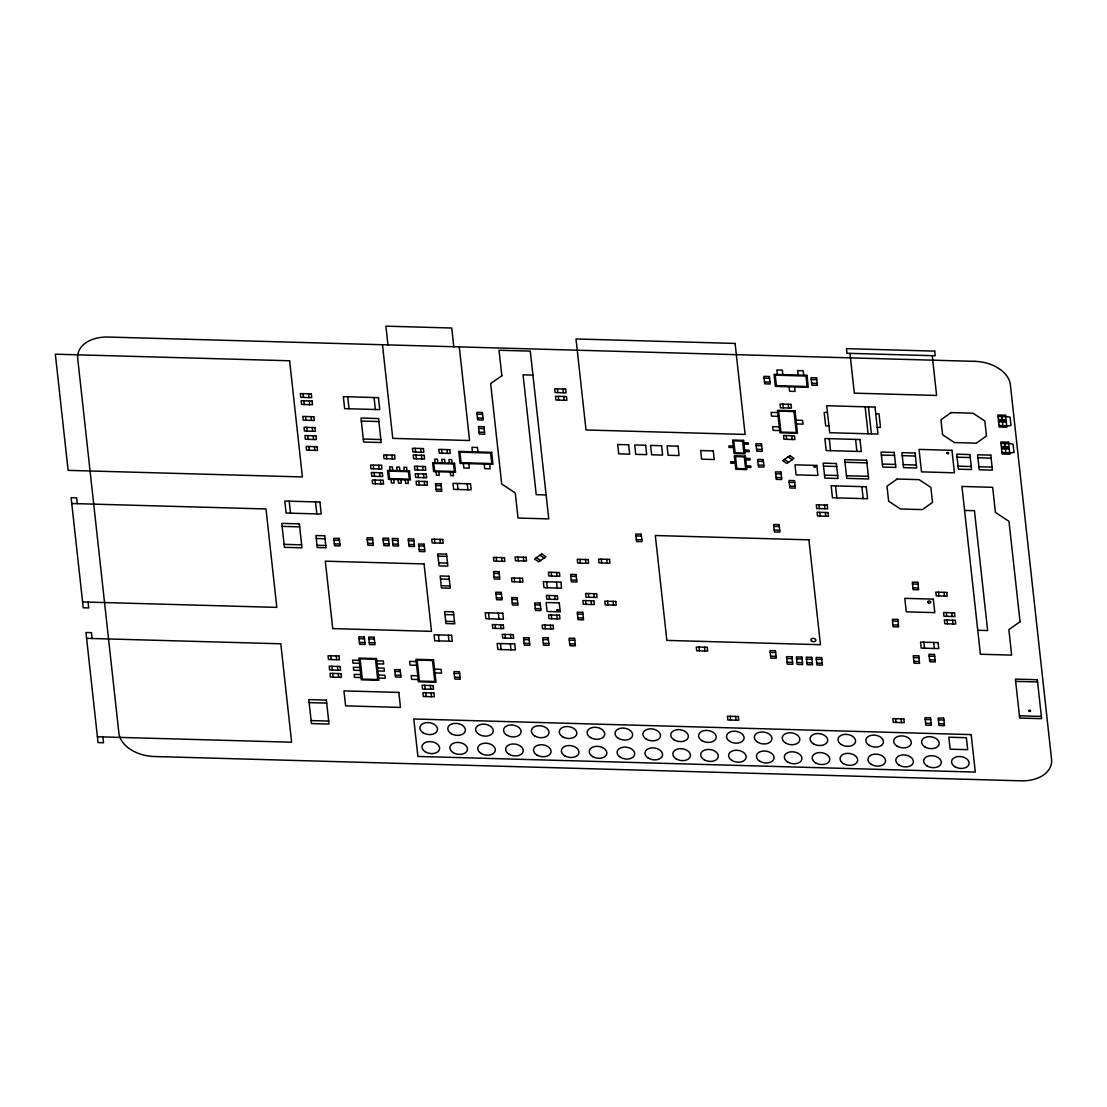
<?xml version="1.0" encoding="UTF-8"?>
<svg xmlns="http://www.w3.org/2000/svg" width="1107" height="1107" viewBox="0 0 1107 1107"><rect width="100%" height="100%" fill="white"/><g stroke="black" fill="none" stroke-linecap="round" stroke-linejoin="round"><path stroke-width="1.5" d="M1002.181 419.622L999.137 421.781L1005.723 421.961L1002.181 419.622L1001.932 417.381M1005.142 446.591L1002.098 448.75L1008.685 448.93L1005.142 446.591L1004.893 444.336M764.093 378.22L769.573 378.373M811.265 379.549L816.758 379.701M532.937 375.093L523.058 374.816L536.231 494.663L546.111 494.94M764.494 381.97L769.988 382.123M811.68 383.285L817.16 383.437M1005.654 416.357L1010.124 417.228L1011.023 425.475L1006.72 426.098M998.016 416.523L1005.696 416.73M827.469 412.482L824.175 412.385L825.656 425.877L828.949 425.96M875.748 413.838L879.041 413.935L880.522 427.413L877.228 427.316M777.709 412.579L771.122 412.399L771.537 416.135L778.124 416.329M998.888 419.525L1005.474 419.719M998.998 425.503L1006.678 425.725M796.044 420.19L802.63 420.369L803.045 424.119L796.459 423.939M477.075 414.226L482.555 414.378M477.491 417.976L482.97 418.128M779.273 426.818L772.686 426.624L773.101 430.374L779.688 430.554M361.325 421.061L378.885 421.546M478.639 428.464L484.133 428.617M1008.615 443.326L1013.085 444.198L1013.998 452.445L1009.681 453.067M1000.977 443.492L1008.657 443.699M1001.849 446.495L1008.435 446.688M479.054 432.2L484.534 432.353M743.821 442.62L748.207 442.745L748.374 444.239L743.987 444.115M756.178 445.581L761.658 445.734M1001.96 452.472L1009.639 452.694M733.263 446.052L728.876 445.927L729.029 447.436L733.429 447.56M756.593 449.317L762.073 449.484M363.304 439.036L380.863 439.534M744.637 450.106L749.038 450.231L749.204 451.725L744.803 451.601M881.38 455.06L894.539 455.434M902.219 455.655L915.392 456.015M957.085 457.191L970.258 457.565M977.938 457.772L991.097 458.146M745.551 458.353L749.937 458.478L750.103 459.972L745.717 459.848M844.973 462.256L866.919 462.878M882.362 464.054L895.535 464.428M903.215 464.636L916.375 465.009M958.081 466.172L971.24 466.545M978.92 466.767L992.093 467.126M757.908 461.315L763.387 461.467M734.993 461.785L730.606 461.661L730.758 463.155L735.159 463.28M823.525 466.13L836.684 466.504M758.323 465.051L763.802 465.203M746.367 465.839L750.767 465.964L750.933 467.458L746.533 467.334M775.689 473.754L781.168 473.907M824.507 475.124L837.681 475.498M846.454 475.747L868.4 476.356M776.09 477.504L781.584 477.657M789.208 482.348L794.701 482.5M789.623 486.098L795.103 486.25M435.688 485.503L441.167 485.655M436.103 489.239L441.582 489.391M964.584 510.424L974.451 510.701L987.638 630.547L977.758 630.27M71.761 503.519L265.984 508.957L276.805 607.383L82.596 601.945M773.807 526.351L779.3 526.503M774.222 530.087L779.702 530.239M635.944 535.926L641.423 536.079M282.119 526.365L299.679 526.863M636.345 539.663L641.839 539.815M367.247 539.579L372.741 539.732M383.16 540.022L388.64 540.188M392.487 540.285L397.98 540.451M408.4 540.742L413.88 540.894M316.27 538.528L325.043 538.777M333.954 540.147L339.434 540.299M367.662 543.329L373.142 543.482M383.575 543.772L389.055 543.924M392.902 544.035L398.382 544.187M408.815 544.478L414.295 544.63M418.806 545.889L424.299 546.042M334.356 543.883L339.849 544.035M284.098 544.34L301.644 544.838M317.017 545.267L325.79 545.516M419.221 549.625L424.701 549.778M437.985 556.129L446.758 556.378M438.718 562.868L447.505 563.117M912.5 583.998L917.994 584.15M493.694 573.398L499.188 573.551M570.811 576.277L576.29 576.443M912.915 587.748L918.409 587.9M494.109 577.134L499.603 577.287M571.226 580.026L576.705 580.179M440.489 578.975L449.276 579.224M441.236 585.714L450.009 585.963M495.978 594.085L501.457 594.238M496.393 597.835L501.872 597.988M511.849 599.385L517.329 599.537M512.25 603.121L517.744 603.287M534.861 604.809L540.354 604.962M535.276 608.559L540.769 608.712M892.533 621.152L898.012 621.304M577.453 614.081L582.932 614.247M892.934 624.902L898.427 625.054M577.868 617.831L583.347 617.983M444.959 614.565L453.732 614.814M445.692 621.304L454.479 621.553M569.289 640.067L574.768 640.22M542.928 639.569L548.408 639.721M523.722 639.555L529.215 639.708M569.704 643.817L575.183 643.97M543.343 643.319L548.823 643.471M359 638.67L364.494 638.822M368.88 638.947L374.36 639.099M524.137 643.305L529.63 643.458M929.188 656.16L934.682 656.313M770.168 652.438L775.661 652.59M913.483 657.586L918.976 657.738M359.415 642.406L364.895 642.572M369.295 642.683L374.775 642.849M929.603 659.897L935.083 660.063M770.583 656.188L776.076 656.34M913.898 661.336L919.391 661.488M86.595 638.338L280.804 643.79L291.625 742.216L97.416 736.764M786.703 658.513L792.183 658.665M796.57 658.79L802.063 658.942M806.449 659.066L811.943 659.218M816.329 659.343L821.809 659.495M787.105 662.249L792.598 662.401M796.985 662.526L802.478 662.678M806.865 662.802L812.344 662.955M816.731 663.079L822.224 663.231M416.218 661.557L409.632 661.363L410.047 665.113L416.619 665.293M359.194 660.326L352.607 660.146L352.939 663.135L359.526 663.328M376.754 660.824L383.34 661.004L383.659 664.006L377.086 663.813M1015.645 681.358L1037.591 681.967M434.553 669.168L441.14 669.348L441.541 673.098L434.968 672.904M359.983 667.438L353.396 667.258L353.728 670.261L360.301 670.441M377.529 667.936L384.115 668.116L384.447 671.119L377.861 670.939M394.867 671.409L400.36 671.562M454.161 673.443L459.654 673.596M395.282 675.159L400.776 675.312M417.782 675.782L411.195 675.602L411.61 679.352L418.183 679.532M360.757 674.564L354.171 674.371L354.503 677.373L361.09 677.553M378.317 675.049L384.904 675.242L385.236 678.231L378.649 678.051M454.576 677.193L460.055 677.346M1019.436 715.814L1041.383 716.437M925.217 719.522L930.71 719.675M938.39 719.882L943.87 720.048M309.157 702.613L326.703 703.097M925.632 723.258L931.112 723.411M938.791 723.632L944.285 723.784M311.122 720.588L328.682 721.072M788.046 456.9L792.225 459.654M784.462 459.447L788.627 462.2M539.939 555.23L544.118 557.983M536.355 557.762L540.52 560.529M1002.43 421.878L1002.762 424.867M1005.391 448.833L1005.723 451.836M932.246 355.679L936.619 395.462L854.327 393.151L849.955 353.368M951.757 612.738L952.172 616.474M952.587 620.224L953.002 623.974M944.05 592.356L944.465 596.106M946.277 612.586L946.693 616.322M947.108 620.072L947.509 623.808M938.57 592.203L938.985 595.953M933.699 642.475L934.363 648.467M923.833 642.198L924.483 648.19M868.428 406.906L871.389 433.875M901.084 718.844L901.485 722.58M865.134 406.822L868.096 433.778M895.591 718.692L896.006 722.428M861.869 486.623L863.197 498.607M855.586 439.41L856.901 451.393M835.536 485.89L836.864 497.873M829.254 438.663L830.568 450.646M824.507 505L824.923 508.736M825.338 512.486L825.753 516.236M819.028 504.834L819.443 508.583M819.858 512.333L820.259 516.07M803.682 375.231L803.184 370.734L797.704 370.582L798.202 375.065M794.577 386.91L795.075 391.408L789.582 391.255L789.097 386.758M788.281 404.29L788.696 408.04M791.74 435.743L792.155 439.493M782.829 374.636L782.345 370.139L776.851 369.987L777.349 374.484M782.801 404.138L783.202 407.874M786.261 435.591L786.662 439.341M735.643 716.437L736.058 720.187M730.15 716.284L730.565 720.034M704.509 647.235L704.924 650.985M699.029 647.083L699.444 650.833M613.057 601.364L613.472 605.114M606.761 559.339L607.176 563.076M607.563 601.212L607.978 604.962M601.281 559.173L601.696 562.923M593.836 593.67L594.238 597.42M591.11 600.741L591.525 604.491M585.478 559.519L585.894 563.269M588.343 593.518L588.758 597.268M562.909 389L563.311 392.75M563.726 396.5L564.141 400.236M585.617 600.589L586.032 604.339M579.999 559.367L580.414 563.117M557.416 388.848L557.831 392.598M558.246 396.348L558.661 400.084M556.669 572.485L557.07 576.235M556.503 582.047L557.167 588.038M554.649 595.649L555.05 599.399M556.779 615.132L557.195 618.882M551.175 572.333L551.59 576.083M549.155 595.497L549.57 599.247M551.3 614.98L551.715 618.716M546.637 581.77L547.287 587.762M550.373 625.22L550.788 628.97M544.893 625.068L545.294 628.804M523.348 557.236L523.763 560.986M517.855 557.084L518.27 560.82M519.723 578.214L520.124 581.95M514.229 578.062L514.644 581.798M510.507 634.532L510.922 638.282M501.692 557.596L502.108 561.346M510.341 643.845L510.991 649.837M489.681 464.234L490.18 468.731L484.686 468.579L484.202 464.082M505.027 634.38L505.442 638.13M496.213 557.444L496.628 561.194M500.558 624.791L500.973 628.541M498.385 613.084L499.049 619.076M500.461 643.568L501.111 649.56M477.947 451.96L477.449 447.463L471.956 447.311L472.454 451.808M495.064 624.639L495.479 628.389M459.28 346.892L469.576 440.531L392.764 438.372L382.469 344.734M488.519 612.808L489.169 618.799M468.842 463.653L469.326 468.15L463.847 467.998L463.349 463.501M453.787 346.74L451.739 328.018L385.9 326.164L387.962 344.886M467.223 483.773L467.874 489.764M457.343 483.496L458.007 489.488M452.099 463.183L451.711 459.626L448.972 459.543L449.359 463.1M453.095 472.177L453.483 475.733L450.743 475.65L450.341 472.094M447.048 449.594L447.463 453.344M444.972 462.989L444.585 459.419L441.831 459.35L442.233 462.906M441.568 449.442L441.984 453.192M437.832 462.781L437.445 459.225L434.705 459.142L435.093 462.712M438.829 471.776L439.216 475.332L436.476 475.249L436.089 471.693M439.977 539.386L440.378 543.122M448.321 635.197L448.972 641.188M434.484 539.234L434.899 542.97M420.674 448.487L421.089 452.237M421.421 455.226L421.836 458.976M422.653 466.462L423.068 470.212M423.483 473.948L423.884 477.698M424.299 481.448L424.714 485.184M438.441 634.92L439.105 640.911M415.194 448.335L415.609 452.071M415.928 455.074L416.343 458.824M417.173 466.31L417.574 470.06M417.989 473.796L418.404 477.546M418.82 481.296L419.235 485.032M407.002 470.876L406.615 467.32L403.875 467.237L404.263 470.807M407.999 479.871L408.386 483.427L405.646 483.344L405.245 479.788M430.332 685.468L430.734 689.218M431.149 692.968L431.564 696.704M424.839 685.316L425.254 689.066M425.669 692.802L426.07 696.552M399.876 470.683L399.489 467.126L396.735 467.043L397.136 470.6M400.859 479.663L401.26 483.219L398.506 483.15L398.119 479.594M391.878 455.143L392.293 458.893M392.736 470.475L392.348 466.919L389.609 466.85L389.996 470.406M393.732 479.469L394.12 483.026L391.38 482.943L390.992 479.386M386.385 454.991L386.8 458.741M374.055 397.524L375.37 409.507M378.76 465.231L379.175 468.981M379.59 472.717L380.005 476.467M380.407 480.217L380.822 483.953M373.28 465.078L373.696 468.828M374.097 472.564L374.512 476.314M374.927 480.064L375.342 483.801M347.723 396.776L349.037 408.76M308.562 393.815L308.978 397.565M309.351 400.928L309.752 404.678M311.081 416.661L311.482 420.411M312.271 427.523L312.686 431.273M313.17 435.757L313.585 439.507M314.374 446.619L314.775 450.369M336.293 655.953L336.708 659.703M337.441 666.442L337.856 670.178M338.23 673.554L338.631 677.304M315.523 501.914L316.837 513.897M303.083 393.663L303.484 397.413M303.858 400.776L304.273 404.525M305.587 416.509L306.002 420.259M306.777 427.371L307.192 431.121M307.691 435.605L308.106 439.354M308.881 446.467L309.296 450.217M330.799 655.801L331.214 659.537M331.962 666.289L332.363 670.026M332.737 673.402L333.152 677.138M289.19 501.18L290.504 513.164M77.255 503.671L76.618 497.832L71.125 497.666L83.233 607.785L88.712 607.937L88.076 602.097M92.075 638.49L91.438 632.65L85.945 632.498L98.053 742.603L103.546 742.769L102.896 736.916M556.793 610.165C559.422 612.918 559.007 607.729 556.793 610.165M813.728 466.504C816.454 469.243 815.942 463.999 813.728 466.504M946.803 453.054C949.336 455.793 949.1 450.757 946.817 452.957M1028.735 710.736C1031.461 713.489 1030.935 708.231 1028.735 710.736M501.831 375.716L490.664 383.617L501.706 483.994L515.267 492.961L518.021 518.048L548.754 518.906L530.295 351.127L499.022 350.255L501.831 375.716M541.738 553.957L534.556 559.035L538.735 561.789L545.903 556.71L541.738 553.957M789.844 455.627L782.663 460.706L786.842 463.459L794.01 458.381L789.844 455.627M951.093 412.593L940.936 419.774L942.583 434.747L954.386 442.551L976.332 443.174L986.475 435.978L984.829 421.006L973.039 413.202L951.093 412.593M897.14 479.027L886.984 486.208L888.63 501.194L900.434 508.985L922.38 509.607L932.523 502.426L930.876 487.44L919.087 479.649L897.14 479.027M1020.031 621.747L1008.864 629.648L1011.66 655.109L980.387 654.237L961.941 486.443L992.661 487.315L995.428 512.403L1008.989 521.369L1020.031 621.747M735.103 343.433L576 338.963L586.004 429.973L745.108 434.442L735.103 343.433M934.709 351.127L846.481 348.65L846.993 353.285L935.221 355.762L934.709 351.127M974.99 361.366L108.154 337.04A33.196 22.209 8.2 0 0 77.711 358.585L118.892 733.111A33.196 22.209 8.2 0 0 154.274 756.51L1021.111 780.822A33.196 22.209 8.2 0 0 1051.553 759.277L1010.373 384.752A33.196 22.209 8.2 0 0 974.99 361.366M289.619 360.771L55.35 354.198L68.122 470.364L302.391 476.937L289.619 360.771M806.975 375.315L774.056 374.387L775.37 386.385L808.29 387.298L806.975 375.315M805.965 376.034L775.232 375.176L776.394 385.665L807.114 386.523L805.965 376.034M769.365 376.505L763.885 376.352L764.702 383.838L770.195 383.991L769.365 376.505M816.551 377.819L811.057 377.667L811.888 385.167L817.367 385.319L816.551 377.819M565.649 389.083L554.676 388.778L555.091 392.515L566.064 392.833L565.649 389.083M566.466 396.569L555.506 396.264L555.908 400.014L566.881 400.319L566.466 396.569M791.021 404.359L780.048 404.055L780.463 407.805L791.436 408.109L791.021 404.359M875 407.099L826.721 405.743L829.697 432.712L877.976 434.055L875 407.099M311.302 393.898L300.329 393.58L300.744 397.33L311.717 397.634L311.302 393.898M378.442 397.648L343.336 396.652L344.651 408.649L379.756 409.632L378.442 397.648M1005.53 415.236L997.85 415.028L999.164 427.011L1006.844 427.219L1005.53 415.236M795.02 410.822L777.46 410.337L779.937 432.809L797.483 433.294L795.02 410.822M794.01 411.541L778.636 411.112L780.947 432.09L796.307 432.519L794.01 411.541M312.091 401.011L301.118 400.706L301.533 404.442L312.506 404.761L312.091 401.011M482.361 412.51L476.868 412.358L477.698 419.844L483.178 419.996L482.361 412.51M313.821 416.744L302.848 416.426L303.263 420.176L314.236 420.48L313.821 416.744M378.552 418.557L360.993 418.059L363.636 442.039L381.195 442.523L378.552 418.557M483.925 426.735L478.432 426.582L479.262 434.069L484.741 434.235L483.925 426.735M794.48 435.826L783.507 435.521L783.922 439.258L794.895 439.576L794.48 435.826M1008.491 442.205L1000.811 441.984L1002.126 453.967L1009.805 454.188L1008.491 442.205M859.973 439.534L824.867 438.538L826.182 450.535L861.301 451.518L859.973 439.534M315.011 427.606L304.038 427.288L304.453 431.038L315.426 431.343L315.011 427.606M743.572 440.365L732.599 440.06L734.079 453.552L745.053 453.856L743.572 440.365M742.562 441.084L733.775 440.849L735.103 452.832L743.876 453.067L742.562 441.084M761.464 443.865L755.97 443.699L756.801 451.199L762.28 451.352L761.464 443.865M951.951 450.328L919.031 449.4L921.508 471.873L954.428 472.8L951.951 450.328M315.924 435.84L304.951 435.535L305.352 439.271L316.325 439.59L315.924 435.84M628.651 444.806L617.678 444.488L618.716 453.856L629.689 454.161L628.651 444.806M645.658 445.277L634.685 444.972L635.722 454.327L646.696 454.645L645.658 445.277M661.571 445.72L650.598 445.415L651.636 454.783L662.609 455.088L661.571 445.72M678.038 446.19L667.064 445.872L668.088 455.24L679.061 455.544L678.038 446.19M894.207 452.445L881.047 452.071L882.694 467.043L895.854 467.417L894.207 452.445M915.06 453.026L901.901 452.652L903.547 467.638L916.707 467.998L915.06 453.026M969.926 454.562L956.752 454.188L958.399 469.174L971.572 469.548L969.926 454.562M990.765 455.143L977.606 454.783L979.252 469.755L992.426 470.129L990.765 455.143M713.282 450.909L700.662 450.549L701.617 459.17L714.236 459.53L713.282 450.909M745.302 456.098L734.328 455.793L735.809 469.271L746.782 469.589L745.302 456.098M744.291 456.817L735.505 456.568L736.833 468.552L745.606 468.801L744.291 456.817M866.629 460.249L844.683 459.64L846.744 478.362L868.691 478.971L866.629 460.249M423.428 448.57L412.454 448.252L412.856 452.002L423.829 452.306L423.428 448.57M449.802 449.677L438.829 449.373L439.23 453.109L450.203 453.427L449.802 449.677M317.114 446.702L306.141 446.398L306.556 450.134L317.529 450.452L317.114 446.702M763.193 459.585L757.7 459.433L758.53 466.933L764.01 467.085L763.193 459.585M491.66 452.348L458.741 451.421L460.055 463.404L492.975 464.331L491.66 452.348M490.636 453.067L459.917 452.196L461.079 462.684L491.799 463.556L490.636 453.067M836.366 463.515L823.193 463.141L824.84 478.127L838.013 478.487L836.366 463.515M816.828 465.424L794.992 464.815L796.099 474.848L817.935 475.457L816.828 465.424M424.161 455.309L413.188 454.991L413.603 458.741L424.576 459.045L424.161 455.309M394.618 455.226L383.645 454.922L384.06 458.658L395.033 458.962L394.618 455.226M780.961 472.039L775.481 471.886L776.298 479.373L781.791 479.525L780.961 472.039M454.576 463.252L432.629 462.643L433.612 471.624L455.558 472.246L454.576 463.252M453.552 463.971L433.806 463.418L434.636 470.904L454.382 471.457L453.552 463.971M381.514 465.314L370.541 464.995L370.942 468.745L381.915 469.05L381.514 465.314M425.392 466.545L414.419 466.227L414.834 469.977L425.808 470.281L425.392 466.545M794.494 480.632L789 480.48L789.831 487.966L795.31 488.118L794.494 480.632M409.479 470.945L387.533 470.337L388.515 479.317L410.462 479.94L409.479 470.945M408.455 471.665L388.709 471.112L389.539 478.598L409.286 479.151L408.455 471.665M382.33 472.8L371.357 472.495L371.772 476.231L382.745 476.55L382.33 472.8M426.223 474.031L415.25 473.727L415.665 477.463L426.638 477.781L426.223 474.031M866.269 486.748L831.149 485.765L832.464 497.749L867.584 498.731L866.269 486.748M383.16 480.286L372.187 479.981L372.589 483.731L383.562 484.036L383.16 480.286M427.039 481.517L416.08 481.213L416.481 484.963L427.454 485.267L427.039 481.517M470.517 483.856L452.957 483.372L453.607 489.363L471.167 489.848L470.517 483.856M440.973 483.773L435.48 483.621L436.31 491.121L441.79 491.273L440.973 483.773M827.261 505.069L816.288 504.764L816.703 508.514L827.662 508.819L827.261 505.069M828.078 512.555L817.104 512.25L817.519 516L828.493 516.305L828.078 512.555M319.909 502.038L284.803 501.056L286.118 513.039L321.238 514.022L319.909 502.038M779.093 524.635L773.599 524.469L774.43 531.969L779.909 532.121L779.093 524.635M299.347 523.86L281.787 523.376L284.416 547.342L301.976 547.827L299.347 523.86M641.216 534.197L635.736 534.044L636.553 541.544L642.046 541.697L641.216 534.197M808.926 539.842L655.316 535.525L666.843 640.399L820.453 644.703L808.926 539.842M324.711 535.774L315.938 535.525L317.252 547.508L326.039 547.757L324.711 535.774M442.717 539.455L431.744 539.151L432.159 542.9L443.132 543.205L442.717 539.455M372.533 537.864L367.04 537.711L367.87 545.197L373.35 545.35L372.533 537.864M388.446 538.306L382.953 538.154L383.783 545.64L389.263 545.806L388.446 538.306M397.773 538.569L392.279 538.417L393.11 545.903L398.589 546.069L397.773 538.569M413.672 539.012L408.192 538.86L409.009 546.36L414.502 546.512L413.672 539.012M339.226 538.417L333.747 538.265L334.563 545.765L340.057 545.917L339.226 538.417M424.092 544.16L418.598 544.007L419.428 551.507L424.908 551.66L424.092 544.16M446.508 554.123L437.735 553.887L439.05 565.871L447.837 566.106L446.508 554.123M609.514 559.409L598.541 559.104L598.942 562.84L609.915 563.159L609.514 559.409M526.088 557.305L515.115 557.001L515.53 560.751L526.503 561.055L526.088 557.305M588.232 559.602L577.259 559.284L577.66 563.034L588.633 563.338L588.232 559.602M504.446 557.679L493.473 557.375L493.888 561.111L504.847 561.415L504.446 557.679M424.078 563.947L325.32 561.18L332.737 628.596L431.495 631.364L424.078 563.947M917.786 582.282L912.306 582.13L913.123 589.616L918.616 589.768L917.786 582.282M559.409 572.568L548.435 572.264L548.851 576L559.824 576.304L559.409 572.568M498.98 571.669L493.501 571.516L494.317 579.003L499.81 579.169L498.98 571.669M576.083 574.561L570.603 574.408L571.42 581.895L576.913 582.061L576.083 574.561M448.944 576.221L440.171 575.972L441.485 587.969L450.258 588.204L448.944 576.221M522.462 578.283L511.489 577.979L511.904 581.728L522.878 582.033L522.462 578.283M946.803 592.439L935.83 592.12L936.231 595.87L947.205 596.175L946.803 592.439M560.903 582.171L543.343 581.673L544.007 587.665L561.553 588.163L560.903 582.171M933.312 599.15L904.793 598.347L906.273 611.825L934.792 612.628L933.312 599.15M596.576 593.753L585.603 593.449L586.018 597.185L596.991 597.503L596.576 593.753M501.25 592.37L495.77 592.217L496.586 599.703L502.08 599.856L501.25 592.37M557.388 595.732L546.415 595.428L546.83 599.164L557.803 599.482L557.388 595.732M517.121 597.669L511.642 597.517L512.458 605.003L517.951 605.155L517.121 597.669M593.85 600.824L582.877 600.52L583.292 604.256L594.265 604.574L593.85 600.824M615.796 601.447L604.823 601.129L605.238 604.879L616.212 605.183L615.796 601.447M954.511 612.808L943.538 612.503L943.953 616.253L954.912 616.557L954.511 612.808M559.27 602.872L546.097 602.512L547.093 611.493L560.253 611.867L559.27 602.872M540.147 603.094L534.653 602.941L535.484 610.427L540.963 610.58L540.147 603.094M955.327 620.307L944.354 619.989L944.769 623.739L955.742 624.044L955.327 620.307M897.805 619.436L892.325 619.283L893.141 626.77L898.635 626.922L897.805 619.436M582.739 612.365L577.245 612.213L578.075 619.699L583.555 619.865L582.739 612.365M453.4 611.825L444.627 611.576L445.941 623.559L454.728 623.808L453.4 611.825M502.786 613.209L485.226 612.711L485.89 618.702L503.436 619.2L502.786 613.209M559.533 615.201L548.56 614.897L548.961 618.647L559.934 618.951L559.533 615.201M553.113 625.289L542.139 624.985L542.555 628.734L553.528 629.039L553.113 625.289M503.298 624.874L492.324 624.556L492.74 628.306L503.713 628.61L503.298 624.874M938.086 642.586L920.54 642.102L921.19 648.093L938.75 648.591L938.086 642.586M513.261 634.615L502.287 634.311L502.703 638.047L513.662 638.352L513.261 634.615M574.575 638.352L569.081 638.199L569.911 645.685L575.391 645.838L574.575 638.352M548.2 637.853L542.721 637.701L543.551 645.187L549.03 645.339L548.2 637.853M451.614 635.293L434.055 634.795L434.719 640.787L452.265 641.285L451.614 635.293M529.008 637.84L523.528 637.687L524.344 645.173L529.838 645.326L529.008 637.84M364.286 636.954L358.793 636.788L359.623 644.288L365.102 644.44L364.286 636.954M374.152 637.231L368.673 637.065L369.489 644.565L374.982 644.717L374.152 637.231M707.262 647.318L696.289 647.014L696.69 650.75L707.664 651.068L707.262 647.318M934.474 654.445L928.981 654.279L929.811 661.778L935.29 661.931L934.474 654.445M775.453 650.722L769.96 650.57L770.79 658.056L776.27 658.208L775.453 650.722M514.727 643.97L497.168 643.471L497.832 649.463L515.378 649.961L514.727 643.97M918.768 655.87L913.275 655.718L914.105 663.204L919.585 663.356L918.768 655.87M791.975 656.783L786.496 656.631L787.312 664.131L792.806 664.283L791.975 656.783M801.855 657.06L796.362 656.908L797.192 664.408L802.672 664.56L801.855 657.06M811.735 657.337L806.242 657.184L807.072 664.684L812.552 664.837L811.735 657.337M821.602 657.613L816.122 657.461L816.938 664.961L822.432 665.113L821.602 657.613M339.033 656.022L328.059 655.718L328.475 659.468L339.448 659.772L339.033 656.022M433.515 659.8L415.969 659.302L418.432 681.774L435.992 682.272L433.515 659.8M376.505 658.568L358.945 658.084L361.339 679.809L378.898 680.293L376.505 658.568M432.505 660.519L417.145 660.09L419.456 681.054L434.816 681.497L432.505 660.519M375.494 659.288L360.135 658.859L362.349 679.089L377.708 679.518L375.494 659.288M1037.342 679.726L1015.396 679.117L1019.685 718.056L1041.618 718.678L1037.342 679.726M340.181 666.511L329.208 666.206L329.623 669.956L340.596 670.261L340.181 666.511M400.153 669.693L394.659 669.541L395.49 677.027L400.969 677.18L400.153 669.693M459.447 671.728L453.953 671.575L454.783 679.061L460.263 679.214L459.447 671.728M340.97 673.637L329.997 673.319L330.412 677.069L341.385 677.373L340.97 673.637M433.072 685.551L422.099 685.247L422.514 688.983L433.487 689.287L433.072 685.551M433.889 693.037L422.916 692.733L423.331 696.483L434.304 696.787L433.889 693.037M398.824 692.428L343.959 690.893L345.605 705.865L400.471 707.415L398.824 692.428M326.371 700.108L308.825 699.61L311.454 723.577L329.014 724.075L326.371 700.108M930.503 717.806L925.009 717.64L925.839 725.14L931.319 725.293L930.503 717.806M943.662 718.166L938.183 718.014L938.999 725.5L944.492 725.666L943.662 718.166M903.824 718.913L892.851 718.609L893.266 722.359L904.239 722.663L903.824 718.913M738.383 716.52L727.41 716.215L727.825 719.951L738.798 720.256L738.383 716.52M971.185 734.619L413.769 718.983L417.892 756.441L975.295 772.077L971.185 734.619M966.383 737.705L948.824 737.207L950.138 749.19L967.698 749.688L966.383 737.705M928.289 602.775A1.564 1.052 8.2 0 0 930.793 602.291A1.564 1.052 8.2 0 0 928.676 601.004A1.564 1.052 8.2 0 0 928.289 602.775M811.86 641.216A2.477 1.661 8.2 0 0 815.817 640.455A2.477 1.661 8.2 0 0 812.469 638.407A2.477 1.661 8.2 0 0 811.86 641.216M954.94 766.736A8.856 5.922 8.2 0 0 969.068 763.982A8.856 5.922 8.2 0 0 957.057 756.69A8.856 5.922 8.2 0 0 954.94 766.736M927.057 765.961A8.856 5.922 8.2 0 0 941.199 763.207A8.856 5.922 8.2 0 0 929.174 755.901A8.856 5.922 8.2 0 0 927.057 765.961M899.188 765.172A8.856 5.922 8.2 0 0 913.33 762.419A8.856 5.922 8.2 0 0 901.306 755.126A8.856 5.922 8.2 0 0 899.188 765.172M871.32 764.397A8.856 5.922 8.2 0 0 885.462 761.644A8.856 5.922 8.2 0 0 873.437 754.337A8.856 5.922 8.2 0 0 871.32 764.397M843.451 763.609A8.856 5.922 8.2 0 0 857.593 760.855A8.856 5.922 8.2 0 0 845.568 753.563A8.856 5.922 8.2 0 0 843.451 763.609M815.582 762.834A8.856 5.922 8.2 0 0 829.71 760.08A8.856 5.922 8.2 0 0 817.699 752.774A8.856 5.922 8.2 0 0 815.582 762.834M787.714 762.045A8.856 5.922 8.2 0 0 801.842 759.291A8.856 5.922 8.2 0 0 789.831 751.999A8.856 5.922 8.2 0 0 787.714 762.045M759.845 761.27A8.856 5.922 8.2 0 0 773.973 758.516A8.856 5.922 8.2 0 0 761.962 751.21A8.856 5.922 8.2 0 0 759.845 761.27M731.976 760.481A8.856 5.922 8.2 0 0 746.104 757.728A8.856 5.922 8.2 0 0 734.093 750.435A8.856 5.922 8.2 0 0 731.976 760.481M704.107 759.706A8.856 5.922 8.2 0 0 718.235 756.953A8.856 5.922 8.2 0 0 706.224 749.647A8.856 5.922 8.2 0 0 704.107 759.706M676.225 758.918A8.856 5.922 8.2 0 0 690.367 756.164A8.856 5.922 8.2 0 0 678.342 748.872A8.856 5.922 8.2 0 0 676.225 758.918M648.356 758.143A8.856 5.922 8.2 0 0 662.498 755.389A8.856 5.922 8.2 0 0 650.473 748.083A8.856 5.922 8.2 0 0 648.356 758.143M620.487 757.354A8.856 5.922 8.2 0 0 634.629 754.6A8.856 5.922 8.2 0 0 622.604 747.308A8.856 5.922 8.2 0 0 620.487 757.354M564.75 755.79A8.856 5.922 8.2 0 0 578.878 753.037A8.856 5.922 8.2 0 0 566.867 745.744A8.856 5.922 8.2 0 0 564.75 755.79M536.881 755.016A8.856 5.922 8.2 0 0 551.009 752.262A8.856 5.922 8.2 0 0 538.998 744.956A8.856 5.922 8.2 0 0 536.881 755.016M509.012 754.227A8.856 5.922 8.2 0 0 523.141 751.473A8.856 5.922 8.2 0 0 511.13 744.181A8.856 5.922 8.2 0 0 509.012 754.227M481.144 753.452A8.856 5.922 8.2 0 0 495.272 750.698A8.856 5.922 8.2 0 0 483.261 743.392A8.856 5.922 8.2 0 0 481.144 753.452M453.275 752.663A8.856 5.922 8.2 0 0 467.403 749.909A8.856 5.922 8.2 0 0 455.378 742.617A8.856 5.922 8.2 0 0 453.275 752.663M425.392 751.888A8.856 5.922 8.2 0 0 439.534 749.135A8.856 5.922 8.2 0 0 427.51 741.828A8.856 5.922 8.2 0 0 425.392 751.888M924.968 746.934A8.856 5.922 8.2 0 0 939.11 744.181A8.856 5.922 8.2 0 0 927.085 736.875A8.856 5.922 8.2 0 0 924.968 746.934M897.099 746.146A8.856 5.922 8.2 0 0 911.241 743.392A8.856 5.922 8.2 0 0 899.216 736.1A8.856 5.922 8.2 0 0 897.099 746.146M869.23 745.371A8.856 5.922 8.2 0 0 883.372 742.617A8.856 5.922 8.2 0 0 871.347 735.311A8.856 5.922 8.2 0 0 869.23 745.371M841.362 744.582A8.856 5.922 8.2 0 0 855.49 741.828A8.856 5.922 8.2 0 0 843.479 734.536A8.856 5.922 8.2 0 0 841.362 744.582M813.493 743.807A8.856 5.922 8.2 0 0 827.621 741.053A8.856 5.922 8.2 0 0 815.61 733.747A8.856 5.922 8.2 0 0 813.493 743.807M785.624 743.018A8.856 5.922 8.2 0 0 799.752 740.265A8.856 5.922 8.2 0 0 787.741 732.972A8.856 5.922 8.2 0 0 785.624 743.018M757.755 742.244A8.856 5.922 8.2 0 0 771.883 739.49A8.856 5.922 8.2 0 0 759.872 732.184A8.856 5.922 8.2 0 0 757.755 742.244M729.873 741.455A8.856 5.922 8.2 0 0 744.015 738.701A8.856 5.922 8.2 0 0 731.99 731.409A8.856 5.922 8.2 0 0 729.873 741.455M702.004 740.68A8.856 5.922 8.2 0 0 716.146 737.926A8.856 5.922 8.2 0 0 704.121 730.62A8.856 5.922 8.2 0 0 702.004 740.68M674.135 739.891A8.856 5.922 8.2 0 0 688.277 737.137A8.856 5.922 8.2 0 0 676.252 729.845A8.856 5.922 8.2 0 0 674.135 739.891M646.267 739.116A8.856 5.922 8.2 0 0 660.409 736.363A8.856 5.922 8.2 0 0 648.384 729.056A8.856 5.922 8.2 0 0 646.267 739.116M618.398 738.327A8.856 5.922 8.2 0 0 632.54 735.574A8.856 5.922 8.2 0 0 620.515 728.281A8.856 5.922 8.2 0 0 618.398 738.327M562.66 736.764A8.856 5.922 8.2 0 0 576.789 734.01A8.856 5.922 8.2 0 0 564.778 726.718A8.856 5.922 8.2 0 0 562.66 736.764M534.792 735.989A8.856 5.922 8.2 0 0 548.92 733.235A8.856 5.922 8.2 0 0 536.909 725.929A8.856 5.922 8.2 0 0 534.792 735.989M506.923 735.2A8.856 5.922 8.2 0 0 521.051 732.447A8.856 5.922 8.2 0 0 509.04 725.154A8.856 5.922 8.2 0 0 506.923 735.2M479.04 734.425A8.856 5.922 8.2 0 0 493.182 731.672A8.856 5.922 8.2 0 0 481.158 724.365A8.856 5.922 8.2 0 0 479.04 734.425M451.172 733.637A8.856 5.922 8.2 0 0 465.314 730.883A8.856 5.922 8.2 0 0 453.289 723.591A8.856 5.922 8.2 0 0 451.172 733.637M423.303 732.862A8.856 5.922 8.2 0 0 437.445 730.108A8.856 5.922 8.2 0 0 425.42 722.802A8.856 5.922 8.2 0 0 423.303 732.862M590.529 737.553A8.856 5.922 8.2 0 0 604.657 734.799A8.856 5.922 8.2 0 0 592.646 727.493A8.856 5.922 8.2 0 0 590.529 737.553M592.619 756.579A8.856 5.922 8.2 0 0 606.761 753.825A8.856 5.922 8.2 0 0 594.736 746.519A8.856 5.922 8.2 0 0 592.619 756.579"/></g></svg>
